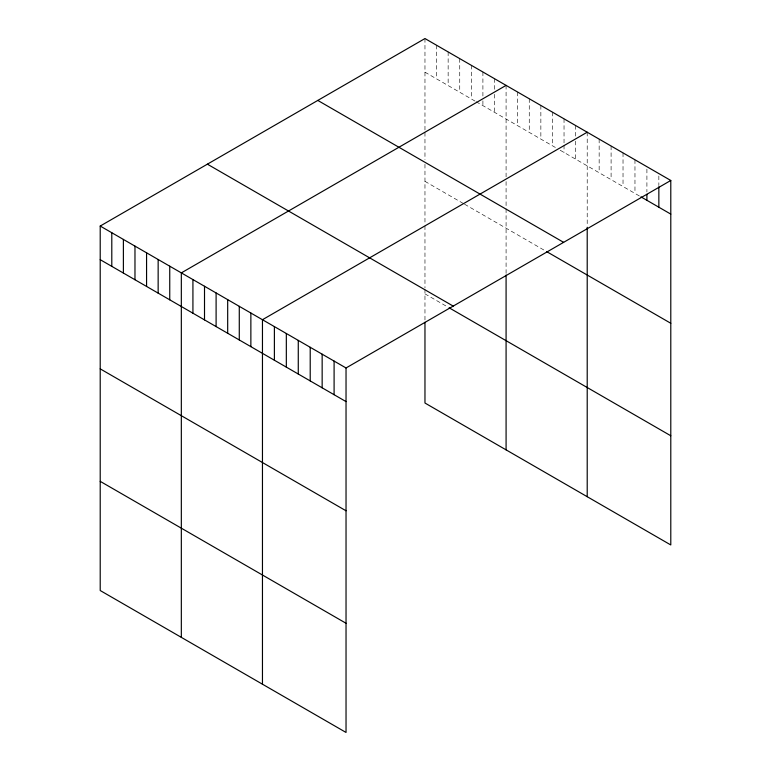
<?xml version="1.0" encoding="UTF-8"?>
<svg xmlns="http://www.w3.org/2000/svg" width="771" height="771" viewBox="0 0 771 771"><rect width="100%" height="100%" fill="white"/><g stroke="black" fill="none" stroke-linecap="round" stroke-linejoin="round"><path stroke-width="0.58" stroke-dasharray="3.85 2.89" d="M424.966 72.175L475.187 101.174M476.15 101.724L556.305 148.003M560.17 150.239L639.949 196.297M424.966 181.358L463.593 203.66M464.566 204.219L545.685 251.057M424.966 293.847L448.144 307.234M658.848 175.981L658.848 185.589M646.908 169.09L646.908 191.912M634.967 159.79L634.967 193.425M623.026 152.899L623.026 186.524M611.095 146.008L611.095 179.633M599.154 139.117L599.154 172.743M587.213 132.217L587.213 226.125M575.619 125.528L575.619 136.342M575.619 141.141L575.619 159.154M564.035 118.84L564.035 144.061M564.035 145.256L564.035 152.465M552.441 112.152L552.441 145.777M540.857 105.454L540.857 139.088M529.263 98.765L529.263 132.39M517.678 92.077L517.678 125.702M506.084 85.388L506.084 177.012M506.084 181.561L506.084 207.727M506.084 208.864L506.084 273.888M494.5 78.69L494.5 89.503M494.5 94.303L494.5 112.325M482.906 72.002L482.906 96.028M482.906 100.828L482.906 105.627M471.322 65.313L471.322 98.939M459.738 58.625L459.738 92.25M448.144 51.927L448.144 85.562M436.559 45.238L436.559 78.864M424.966 38.55L424.966 131.321M424.966 132.458L424.966 159.751M424.966 164.3L424.966 223.542M424.966 225.884L424.966 287.988M424.966 289.164L424.966 320.004"/><path stroke-width="1.16" d="M670.789 180.472L346.034 367.969L346.034 732.45L100.211 590.528L100.211 226.048L424.966 38.55L670.789 180.472L670.789 544.952L424.966 403.031L424.966 322.278M506.084 85.388L181.33 272.886L181.33 637.357M587.213 132.217L262.458 319.714L262.458 684.195M640.942 196.865L670.789 214.107M317.797 100.423L563.62 242.345M546.649 251.616L670.789 323.28M207.38 164.175L453.203 306.097M449.108 307.783L670.789 435.769M100.211 226.048L346.034 367.969M100.211 259.673L346.034 401.595M100.211 368.856L346.034 510.778M100.211 481.345L346.034 623.267M658.848 186.794L658.848 207.206M646.908 194.311L646.908 200.315M587.213 227.262L587.213 496.697M506.084 275.064L506.084 449.859M334.094 361.079L334.094 394.704M322.153 354.188L322.153 387.813M310.212 347.287L310.212 380.922M298.271 340.397L298.271 374.022M286.33 333.506L286.33 367.131M274.389 326.615L274.389 360.24M250.864 313.026L250.864 346.651M239.28 306.338L239.28 339.963M227.686 299.649L227.686 333.274M216.102 292.951L216.102 326.586M204.508 286.263L204.508 319.888M192.923 279.574L192.923 313.199M169.745 266.188L169.745 299.823M158.151 259.499L158.151 293.125M146.567 252.811L146.567 286.436M134.973 246.122L134.973 279.748M123.389 239.424L123.389 273.059M111.795 232.736L111.795 266.361"/></g></svg>
